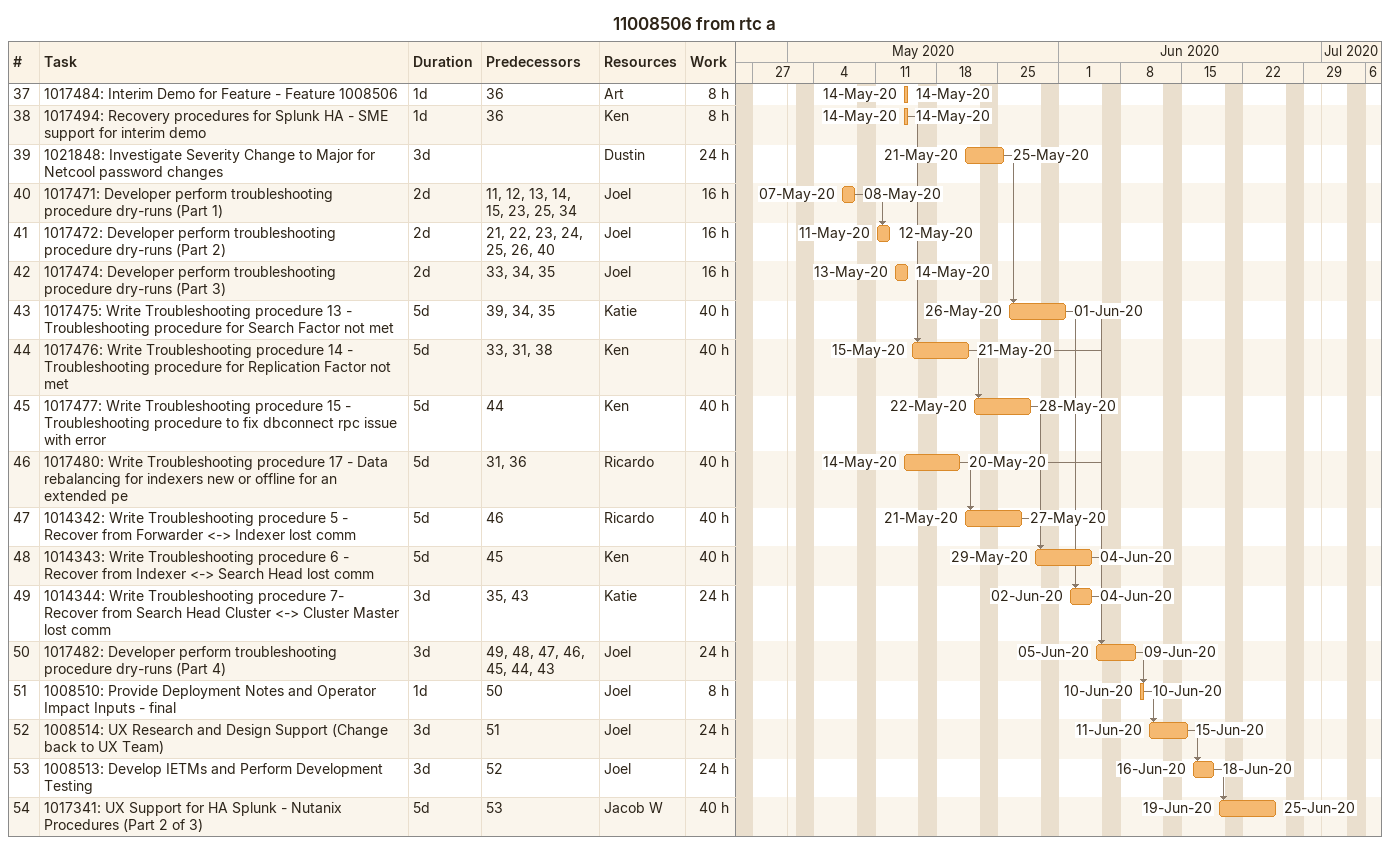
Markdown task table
11008506 from rtc a

| ID | Task | Duration | Start | Finish | Predecessors | Resources | Work (h) |
|---|---|---|---|---|---|---|---|
| 37 | 1017484: Interim Demo for Feature - Feature 1008506 | 1d | 2020-05-14 | 2020-05-14 | 36 | Art | 8 |
| 38 | 1017494: Recovery procedures for Splunk HA - SME support for interim demo | 1d | 2020-05-14 | 2020-05-14 | 36 | Ken | 8 |
| 39 | 1021848: Investigate Severity Change to Major for Netcool password changes | 3d | 2020-05-21 | 2020-05-25 |  | Dustin | 24 |
| 40 | 1017471: Developer perform troubleshooting procedure dry-runs (Part 1) | 2d | 2020-05-07 | 2020-05-08 | 11, 12, 13, 14, 15, 23, 25, 34 | Joel | 16 |
| 41 | 1017472: Developer perform troubleshooting procedure dry-runs (Part 2) | 2d | 2020-05-11 | 2020-05-12 | 21, 22, 23, 24, 25, 26, 40 | Joel | 16 |
| 42 | 1017474: Developer perform troubleshooting procedure dry-runs (Part 3) | 2d | 2020-05-13 | 2020-05-14 | 33, 34, 35 | Joel | 16 |
| 43 | 1017475: Write Troubleshooting procedure 13 - Troubleshooting procedure for Search Factor not met | 5d | 2020-05-26 | 2020-06-01 | 39, 34, 35 | Katie | 40 |
| 44 | 1017476: Write Troubleshooting procedure 14 - Troubleshooting procedure for Replication Factor not met | 5d | 2020-05-15 | 2020-05-21 | 33, 31, 38 | Ken | 40 |
| 45 | 1017477: Write Troubleshooting procedure 15 - Troubleshooting procedure to fix dbconnect rpc issue with error | 5d | 2020-05-22 | 2020-05-28 | 44 | Ken | 40 |
| 46 | 1017480: Write Troubleshooting procedure 17 - Data rebalancing for indexers new or offline for an extended pe | 5d | 2020-05-14 | 2020-05-20 | 31, 36 | Ricardo | 40 |
| 47 | 1014342: Write Troubleshooting procedure 5 - Recover from Forwarder <-> Indexer lost comm | 5d | 2020-05-21 | 2020-05-27 | 46 | Ricardo | 40 |
| 48 | 1014343: Write Troubleshooting procedure 6 - Recover from Indexer <-> Search Head lost comm | 5d | 2020-05-29 | 2020-06-04 | 45 | Ken | 40 |
| 49 | 1014344: Write Troubleshooting procedure 7- Recover from Search Head Cluster <-> Cluster Master lost comm | 3d | 2020-06-02 | 2020-06-04 | 35, 43 | Katie | 24 |
| 50 | 1017482: Developer perform troubleshooting procedure dry-runs (Part 4) | 3d | 2020-06-05 | 2020-06-09 | 49, 48, 47, 46, 45, 44, 43 | Joel | 24 |
| 51 | 1008510: Provide Deployment Notes and Operator Impact Inputs - final | 1d | 2020-06-10 | 2020-06-10 | 50 | Joel | 8 |
| 52 | 1008514: UX Research and Design Support (Change back to UX Team) | 3d | 2020-06-11 | 2020-06-15 | 51 | Joel | 24 |
| 53 | 1008513: Develop IETMs and Perform Development Testing | 3d | 2020-06-16 | 2020-06-18 | 52 | Joel | 24 |
| 54 | 1017341: UX Support for HA Splunk - Nutanix Procedures (Part 2 of 3) | 5d | 2020-06-19 | 2020-06-25 | 53 | Jacob W | 40 |
